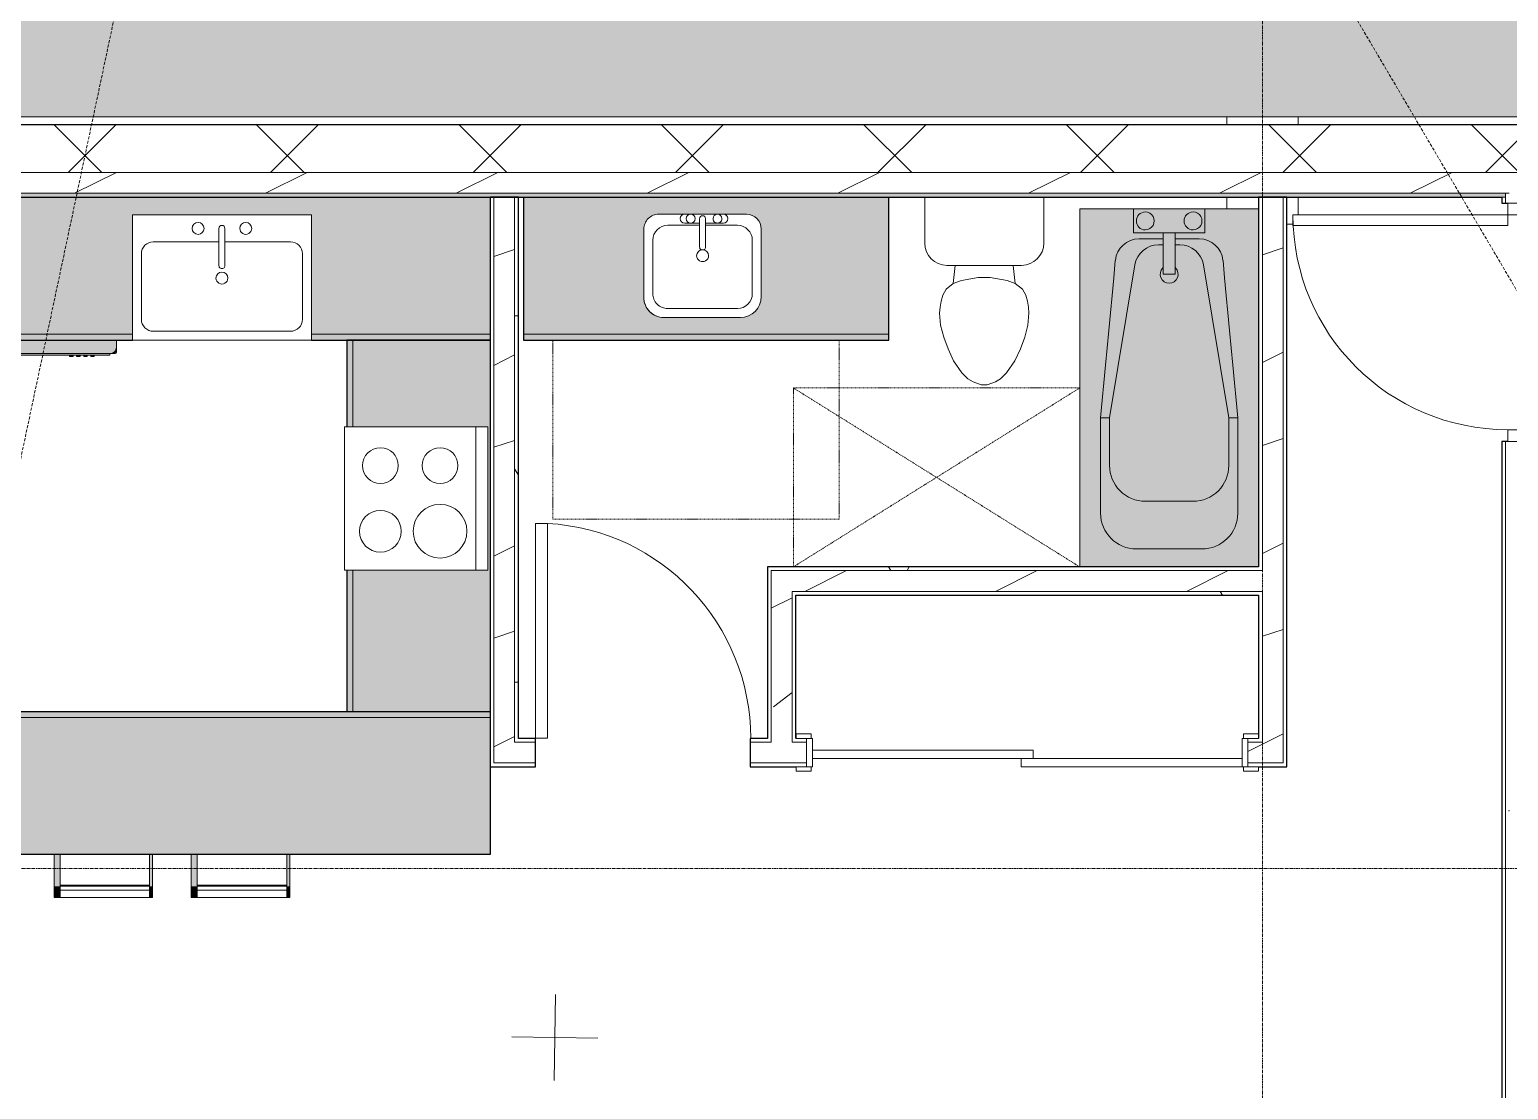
# Model space of a CAD drawing. Header units: inches. Extents: x -10205 to 13964, y -460 to 30702.
# Drawn here: x -3674.9 to -3427, y 10161.5 to 10339.2 of the extents above; entities that cross this region are included whole.
import ezdxf

# ---------------------------------------------------------------- set-up
doc = ezdxf.new("R2010")
doc.units = ezdxf.units.IN
doc.header["$MEASUREMENT"] = 0
for name, pattern in [('Grid Line 1_2_', [0.875, 0.5, -0.125, 0.125, -0.125]), ('Hidden 1_8_', [0.1875, 0.125, -0.0625]), ('IMPORT-DASHED _2_', [0.75, 0.5, -0.25])]:
    doc.linetypes.add(name, pattern=pattern)
for name, color, linetype, lineweight in [('0-1', 7, 'Continuous', 5), ('0-4', 7, 'Continuous', 9), ('00base_6150001_dwg', 147, 'Continuous', 13), ('4', 147, 'Continuous', 13), ('A-DETL-HDLN-1', 7, 'Hidden 1_8_', 9), ('A-DOOR', 31, 'Continuous', 9), ('A-DOOR-3', 7, 'Continuous', 9), ('A-DOOR-4', 250, 'Continuous', 13), ('A-DOOR-6', 31, 'Continuous', 13), ('A-DOOR-FRAM', 31, 'Continuous', 13), ('A-DOOR-FRAM-2', 250, 'Continuous', 13), ('A-FLOR', 192, 'Continuous', 9), ('A-FLOR-5', 192, 'Continuous', 5), ('A-WALL', 113, 'Continuous', 9), ('A-WALL-5', 130, 'Continuous', 25), ('A-WALL-6', 7, 'Continuous', 9), ('A-WALL-8', 113, 'Continuous', 25), ('A-WALL-PATT-3', 7, 'Continuous', 9), ('A-WALL-PATT-4', 8, 'Continuous', 9), ('A-WALL-PATT-5', 111, 'Continuous', 9), ('E_TOPO_DTM_Contours_Major', 147, 'IMPORT-DASHED _2_', 13), ('E_TOPO_DTM_Contours_Minor', 147, 'IMPORT-DASHED _2_', 13), ('I-FURN-1', 254, 'Continuous', 9), ('I-FURN-3', 7, 'Continuous', 9), ('I-WALL-2', 2, 'Continuous', 25), ('P-SANR-FIXT-5', 7, 'Continuous', 9), ('P-SANR-FIXT-6', 254, 'Continuous', 9), ('Q-CASE-2', 254, 'Continuous', 9), ('Q-CASE-5', 130, 'Continuous', 25), ('Q-CASE-6', 7, 'Continuous', 9), ('Q-SPCQ-2', 8, 'Continuous', 9), ('Q-SPCQ-3', 7, 'Continuous', 9), ('S-COLS', 52, 'Continuous', 9), ('S-GRID-1', 1, 'Grid Line 1_2_', 9)]:
    doc.layers.add(name, color=color, linetype=linetype, lineweight=lineweight)
pattern_1 = [(0, (0, 0), (61.44, 15.36), [2.534, -43.546, 2.534, -43.546, -245.76]), (0, (0, 0), (61.44, 15.36), [-92.16, 2.534, -89.626, 2.534, -43.546, -107.52]), (0, (0, 0), (61.44, 15.36), [-230.4, 2.534, -28.186, 2.534, -74.266]), (120, (23.04, 7.68), (-44.02215, 45.5286), [2.534, -43.546, 2.534, -43.546, -245.76]), (120, (23.04, 7.68), (-44.02215, 45.5286), [-92.16, 2.534, -89.626, 2.534, -43.546, -107.52]), (120, (23.04, 7.68), (-44.02215, 45.5286), [-230.4, 2.534, -28.186, 2.534, -74.266]), (240, (30.72, 38.4), (-17.41785, -60.8886), [2.534, -43.546, 2.534, -43.546, -245.76]), (240, (30.72, 38.4), (-17.41785, -60.8886), [-92.16, 2.534, -89.626, 2.534, -43.546, -107.52]), (240, (30.72, 38.4), (-17.41785, -60.8886), [-230.4, 2.534, -28.186, 2.534, -74.266])]
pattern_2 = [(216.87, (12.795, 31.987), (95.9612857, 63.9749714), [15.994, -143.942]), (206.565, (31.987, 22.391), (-31.986981, -31.986924), [35.763, -35.763]), (198.435, (31.987, 6.397), (-63.974746, -31.987128), [20.231, -80.922])]

# ---------------------------------------------------------------- blocks, each defined once
blk = doc.blocks.new('M_Sink Vanity-Square - 500 x 440mm-1372835-SITE PLAN - CAD FILE')
at = {"layer": 'P-SANR-FIXT-5'}
for p, q in [((-5.72, 10.23), (7.14, 10.23)), ((-5.72, 10.23), (7.14, 10.23)), ((-5.22, 8.73), (6.46, 8.73)), ((-9.22, -4.59), (-9.22, 6.73)), ((-9.22, -4.59), (-9.22, 6.73)), ((-7.72, -2.72), (-7.72, 6.23)), ((8.96, 6.23), (8.96, -2.72)), ((10.46, 6.91), (10.46, -4.59)), ((10.46, 6.91), (10.46, -4.59)), ((0.12, -6.33), (0.12, -1.59)), ((1.12, -6.33), (1.12, -1.59)), ((7.96, -7.09), (-6.72, -7.09)), ((7.96, -7.09), (-6.72, -7.09)), ((0.12, -5.22), (-5.22, -5.22)), ((-2.88, -5.59), (0.12, -5.59)), ((3.62, -7.09), (-2.88, -7.09)), ((6.46, -5.22), (1.12, -5.22)), ((1.12, -5.59), (3.62, -5.59))]:
    blk.add_line(p, q, dxfattribs=at)
for centre, radius, start, end in [((-5.72, 6.73), 3.5, 90, 180), ((-5.72, 6.73), 3.5, 90, 180), ((7.14, 6.91), 3.32, 0, 90), ((7.14, 6.91), 3.32, 360, 90), ((-5.22, 6.23), 2.5, 90, 180), ((6.46, 6.23), 2.5, 360, 90), ((0.62, -0.13), 1, 360, 180), ((0.62, -0.13), 1, 180, 0), ((0.62, -1.59), 0.5, 360, 180), ((-6.72, -4.59), 2.5, 180, 270), ((-6.72, -4.59), 2.5, 180, 270), ((-5.22, -2.72), 2.5, 180, 270), ((6.46, -2.72), 2.5, 270, 360), ((7.96, -4.59), 2.5, 270, 0), ((7.96, -4.59), 2.5, 270, 0), ((-2.88, -6.34), 0.75, 90, 270), ((-1.88, -6.34), 0.75, 360, 180), ((-1.88, -6.34), 0.75, 180, 0), ((0.62, -6.33), 0.5, 180, 0), ((2.62, -6.34), 0.75, 0, 180), ((2.62, -6.34), 0.75, 180, 0), ((3.62, -6.34), 0.75, 270, 90)]:
    blk.add_arc(centre, radius, start, end, dxfattribs=at)
blk = doc.blocks.new('Toilet-Domestic-3D - Toilet-Domestic-3D-1352612-SITE PLAN - CAD FILE')
at = {"layer": 'P-SANR-FIXT-5'}
for p, q in [((-9.98, 11.75), (-9.98, 19.48)), ((9.98, 19.48), (9.98, 11.75)), ((6.25, 8.02), (-6.25, 8.02)), ((-4.86, 8.02), (-5.21, 5)), ((4.86, 8.02), (5.21, 5)), ((-5.21, 5), (-6.4, 4)), ((-3.84, 5.5), (-5.21, 5)), ((-1, 6), (-3.84, 5.5)), ((1, 6), (-1, 6)), ((3.84, 5.5), (1, 6)), ((5.21, 5), (3.84, 5.5)), ((6.4, 4), (5.21, 5)), ((-6.97, 3), (-7.24, 2)), ((-6.4, 4), (-6.97, 3)), ((6.97, 3), (6.4, 4)), ((7.24, 2), (6.97, 3)), ((-7.41, 1), (-7.5, 0)), ((-7.24, 2), (-7.41, 1)), ((7.41, 1), (7.24, 2)), ((7.5, 0), (7.41, 1)), ((-7.5, 0), (-7.33, -1.99)), ((-7.33, -1.99), (-6.79, -4)), ((6.79, -4), (7.33, -1.99)), ((7.33, -1.99), (7.5, 0)), ((-6.79, -4), (-6.06, -6)), ((6.06, -6), (6.79, -4)), ((-6.06, -6), (-5.13, -8)), ((5.13, -8), (6.06, -6)), ((-5.13, -8), (-3.74, -10)), ((3.74, -10), (5.13, -8)), ((-3.74, -10), (-2.74, -11)), ((-2.74, -11), (-1.87, -11.5)), ((-1.87, -11.5), (-0.5, -12)), ((-0.5, -12), (0.5, -12)), ((0.5, -12), (1.87, -11.5)), ((1.87, -11.5), (2.74, -11)), ((2.74, -11), (3.74, -10))]:
    blk.add_line(p, q, dxfattribs=at)
for centre, start, end in [((-6.25, 11.75), 180, 270), ((6.25, 11.75), 270, 360)]:
    blk.add_arc(centre, 3.73, start, end, dxfattribs=at)
blk = doc.blocks.new('OD_CW_Base Cabinet - OD_CW_Base Cabinet-V89-SITE PLAN - CAD FILE')
at = {"layer": 'Q-CASE-2'}
h = blk.add_hatch(color=256, dxfattribs=at)
h.paths.add_polyline_path([(0.74, 1), (61.99, 1), (61.99, 24), (0.74, 24), (0.74, 3.8)], flags=0)
h.paths.add_polyline_path([(37.11, 3.8), (24.25, 3.8), (23.39, 3.92), (22.59, 4.25), (21.9, 4.77), (21.37, 5.46), (21.04, 6.26), (20.93, 7.12), (21.01, 19.27), (21.26, 19.88), (21.66, 20.39), (22.18, 20.79), (22.78, 21.04), (23.43, 21.13), (38.76, 21.04), (39.36, 20.79), (39.88, 20.39), (40.28, 19.88), (40.53, 19.27), (40.61, 18.63), (40.61, 7.3), (40.49, 6.4), (40.14, 5.55), (39.59, 4.83), (38.86, 4.27), (38.02, 3.92)], flags=0)
blk.add_hatch(color=256, dxfattribs=at).paths.add_polyline_path([(61.99, 0), (61.99, 1), (0.74, 1), (0.74, 0)], flags=0)
at = {"layer": 'Q-CASE-5'}
for p, q in [((0.74, 24), (0.74, 0)), ((61.99, 0), (61.99, 24)), ((0.74, 0), (61.99, 0))]:
    blk.add_line(p, q, dxfattribs=at)
at = {"layer": 'Q-CASE-6'}
for p, q in [((0.74, 1), (0.74, 24)), ((61.99, 24), (61.99, 1)), ((0.74, 0), (0.74, 1)), ((0.74, 1), (61.99, 1)), ((61.99, 1), (0.74, 1)), ((61.99, 0), (0.74, 0)), ((61.99, 1), (61.99, 0))]:
    blk.add_line(p, q, dxfattribs=at)
blk = doc.blocks.new('Bath Tub - Maestro - 60_x30_-V30-SITE PLAN - CAD FILE')
at = {"layer": 'P-SANR-FIXT-6'}
for points in [[(60, 0), (60, 30), (0, 30), (0, 21), (4, 21), (4, 16), (5, 16), (5.06, 20.74), (5.21, 21.33), (5.48, 21.94), (5.83, 22.49), (6.27, 22.97), (6.79, 23.38), (7.36, 23.69), (7.98, 23.91), (9.35, 24.09), (35, 26.5), (51, 26.5), (52.55, 26.3), (54, 25.7), (55.24, 24.74), (56.3, 23.25), (56.8, 22.05), (57, 20.5), (57, 9.5), (56.91, 8.46), (56.64, 7.45), (56.2, 6.5), (55.6, 5.64), (54.86, 4.9), (54, 4.3), (53.05, 3.86), (52.04, 3.59), (51, 3.5), (35, 3.5), (7.98, 6.09), (7.36, 6.31), (6.79, 6.62), (6.27, 7.03), (5.83, 7.51), (5.41, 8.22), (5.21, 8.67), (5.05, 9.3), (5, 9.96), (5, 14), (4, 13.96), (4, 9), (0, 9), (0, 0), (48.92, 0)], [(35, 5), (43, 5), (44.55, 5.2), (46.03, 5.83), (47.28, 6.81), (48.2, 8), (48.8, 9.45), (49, 11), (48.92, 19.6), (48.72, 20.74), (48.16, 22.05), (47.24, 23.24), (46, 24.2), (44.55, 24.8), (43, 25), (34.74, 24.96), (9.06, 20.64), (8.03, 20.28), (6.82, 19.17), (6.24, 18.17), (6, 16.59), (6, 16), (10.94, 16), (10.94, 14), (6, 14), (6, 13.2), (6.24, 11.83), (6.98, 10.59), (8.03, 9.72), (9.35, 9.26), (29.32, 5.94)], [(9.35, 20.74), (35, 25), (35, 26.5), (8.63, 24.03), (9.17, 21.56)], [(43, 25), (51, 26.5), (35, 26.5), (35, 25)], [(49, 19), (57, 20.5), (56.8, 22.05), (56.2, 23.5), (55.24, 24.74), (54, 25.7), (52.55, 26.3), (51, 26.5), (43, 25), (44.55, 24.8), (46, 24.2), (47.24, 23.24), (48.2, 22), (48.8, 20.55), (48.92, 19.6)], [(6, 16.8), (6.24, 18.17), (6.98, 19.41), (8.03, 20.28), (9.35, 20.74), (8.63, 24.03), (7.98, 23.91), (7.35, 23.69), (6.74, 23.34), (6.27, 22.97), (5.72, 22.32), (5.48, 21.94), (5.21, 21.33), (5.05, 20.7), (5.05, 19.87), (5.92, 17.06)], [(57, 9.5), (57, 20.5), (49, 19), (49, 11), (56.91, 9.52)], [(4, 14), (10.94, 14), (10.94, 16), (4, 16)], [(8.63, 5.97), (9.35, 9.26), (8.03, 9.72), (6.95, 10.62), (6.24, 11.83), (6, 13.2), (5, 9.96), (5.05, 9.3), (5.41, 8.22), (5.72, 7.68), (5.87, 7.47), (6.33, 6.98), (6.79, 6.62), (7.36, 6.31), (8, 6.08)], [(51, 3.5), (52.04, 3.59), (53.05, 3.86), (54, 4.3), (54.95, 5), (55.72, 5.83), (56.34, 6.81), (56.76, 7.9), (56.93, 8.66), (57, 9.5), (49, 11), (48.8, 9.45), (48.12, 7.9), (47.24, 6.76), (46, 5.8), (44.55, 5.2), (43.07, 4.99), (50.51, 3.59)], [(35, 3.5), (35, 5), (9.35, 9.26), (8.63, 5.97), (32.07, 3.77)], [(47, 3.5), (51, 3.5), (43, 5), (35, 5), (35, 3.5), (43, 3.5)]]:
    blk.add_hatch(color=256, dxfattribs=at).paths.add_polyline_path(points, flags=0)
h = blk.add_hatch(color=256, dxfattribs=at)
h.paths.add_polyline_path([(0, 9), (4, 9), (4, 21), (0, 21), (0, 11)], flags=0)
h.paths.add_polyline_path([(2, 9.5), (1.61, 9.55), (1.25, 9.7), (0.94, 9.94), (0.7, 10.25), (0.55, 10.61), (0.5, 11), (0.55, 11.39), (0.7, 11.75), (0.94, 12.06), (1.25, 12.3), (1.61, 12.45), (2, 12.5), (2.39, 12.45), (2.75, 12.3), (3.06, 12.06), (3.33, 11.67), (3.45, 11.39), (3.5, 11), (3.45, 10.61), (3.3, 10.25), (3.06, 9.94), (2.75, 9.7), (2.39, 9.55)], flags=0)
h.paths.add_polyline_path([(2, 17.5), (1.61, 17.55), (1.25, 17.7), (0.94, 17.94), (0.7, 18.25), (0.55, 18.61), (0.5, 19), (0.55, 19.39), (0.7, 19.75), (0.94, 20.06), (1.25, 20.3), (1.61, 20.45), (2, 20.5), (2.39, 20.45), (2.75, 20.3), (3.06, 20.06), (3.3, 19.75), (3.45, 19.39), (3.5, 19), (3.33, 18.33), (3.3, 18.25), (3.02, 17.91), (2.75, 17.7), (2.39, 17.55)], flags=0)
h = blk.add_hatch(color=256, dxfattribs=at)
h.paths.add_polyline_path([(2, 9.5), (2.39, 9.55), (2.75, 9.7), (3.06, 9.94), (3.3, 10.25), (3.45, 10.61), (3.5, 11), (3.33, 11.67), (3.3, 11.75), (3.06, 12.06), (2.75, 12.3), (2.39, 12.45), (2, 12.5), (1.61, 12.45), (1.25, 12.3), (0.94, 12.06), (0.7, 11.75), (0.55, 11.39), (0.5, 11), (0.55, 10.61), (0.7, 10.25), (0.94, 9.94), (1.25, 9.7), (1.61, 9.55)], flags=0)
h.paths.add_polyline_path([(2, 17.5), (2.39, 17.55), (3.02, 17.91), (3.06, 17.94), (3.33, 18.33), (3.45, 18.61), (3.5, 19), (3.45, 19.39), (3.3, 19.75), (3.06, 20.06), (2.75, 20.3), (2.38, 20.45), (2, 20.5), (1.61, 20.45), (1.25, 20.3), (0.94, 20.06), (0.7, 19.75), (0.55, 19.39), (0.5, 19), (0.55, 18.61), (0.7, 18.25), (0.94, 17.94), (1.25, 17.7), (1.61, 17.55)], flags=0)
h = blk.add_hatch(color=256, dxfattribs=at)
h.paths.add_polyline_path([(5, 9.96), (6, 13.2), (6, 14), (5, 14), (5, 10.39)], flags=0)
h.paths.add_polyline_path([(6, 16), (6, 16.8), (5, 20.04), (5.05, 16)], flags=0)
at = {"layer": 'P-SANR-FIXT-5'}
for p, q in [((0, 30), (0, 21)), ((35, 25), (9.35, 20.74)), ((35, 26.5), (51, 26.5)), ((35, 26.5), (35, 25)), ((43, 25), (35, 25)), ((4, 21), (0, 21)), ((0, 21), (0, 9)), ((4, 16), (4, 21)), ((5, 16), (5, 20.04)), ((57, 20.5), (57, 9.5)), ((49, 11), (49, 19)), ((4, 14), (4, 16)), ((4, 16), (10.94, 16)), ((6, 16.8), (6, 16)), ((10.94, 14), (10.94, 16)), ((4, 9), (4, 14)), ((10.94, 14), (4, 14)), ((5, 9.96), (5, 14)), ((6, 14), (6, 13.2)), ((0, 9), (0, 0)), ((0, 9), (4, 9)), ((9.35, 9.26), (35, 5)), ((35, 3.5), (35, 5)), ((35, 5), (43, 5)), ((51, 3.5), (35, 3.5)), ((0, 0), (60, 0))]:
    blk.add_line(p, q, dxfattribs=at)
at = {"layer": 'P-SANR-FIXT-5', "flags": 128}
for points in [[(8.63, 24.03), (11.56, 24.3), (14.49, 24.58), (17.42, 24.85), (20.35, 25.13), (23.28, 25.4), (26.21, 25.68), (29.14, 25.95), (32.07, 26.23), (35, 26.5)], [(35, 3.5), (32.07, 3.77), (29.14, 4.05), (26.21, 4.32), (23.28, 4.6), (20.35, 4.87), (17.42, 5.15), (14.49, 5.42), (11.56, 5.7), (8.63, 5.97)]]:
    blk.add_lwpolyline(points, dxfattribs=at)
at = {"layer": 'P-SANR-FIXT-5'}
for centre, radius, start, end in [((43, 19), 6, 360, 90), ((51, 20.5), 6, 360, 90), ((9, 20.04), 4, 95.3558, 180), ((2, 19), 1.5, 360, 180), ((10, 16.8), 4, 99.4223, 180), ((2, 19), 1.5, 180, 360), ((10.94, 15), 1.5, 360, 135), ((10.94, 15), 1.5, 225, 360), ((2, 11), 1.5, 360, 180), ((10, 13.2), 4, 180, 260.5777), ((2, 11), 1.5, 180, 360), ((9, 9.96), 4, 180, 264.6442), ((43, 11), 6, 270, 0), ((51, 9.5), 6, 270, 360)]:
    blk.add_arc(centre, radius, start, end, dxfattribs=at)
blk = doc.blocks.new('Single-Flush - 36_ x 84_-1372824-SITE PLAN - CAD FILE')
at = {"layer": 'A-DOOR-3'}
blk.add_arc((18, -2.38), 36.07, 180, 266.8211, dxfattribs=at)
at = {"layer": 'A-DOOR-4'}
for p, q in [((16, -2.38), (16, -38.39)), ((18, -2.38), (16, -2.38)), ((18, -2.38), (18, -38.39)), ((18, -38.39), (16, -38.39))]:
    blk.add_line(p, q, dxfattribs=at)
blk = doc.blocks.new('FOLDING_SLIDING CLOSET - 72_ x 80_-1372823-SITE PLAN - CAD FILE')
at = {"layer": 'A-DOOR-3'}
for p, q in [((-36.25, 3), (-38.75, 3)), ((-38.75, 3), (-38.75, 2.25)), ((-36.25, 2.25), (-36.25, 3)), ((38.75, 3), (36.25, 3)), ((36.25, 3), (36.25, 2.25)), ((38.75, 2.25), (38.75, 3)), ((-38.75, 2.25), (-36.25, 2.25)), ((36.25, 2.25), (38.75, 2.25)), ((-36.25, -2.5), (-38.75, -2.5)), ((-38.75, -2.5), (-38.75, -3.25)), ((-38.75, -3.25), (-36.25, -3.25)), ((-36.25, -3.25), (-36.25, -2.5)), ((38.75, -2.5), (36.25, -2.5)), ((36.25, -2.5), (36.25, -3.25)), ((36.25, -3.25), (38.75, -3.25)), ((38.75, -3.25), (38.75, -2.5))]:
    blk.add_line(p, q, dxfattribs=at)
at = {"layer": 'A-DOOR-4'}
for p, q in [((1, 2.25), (-36, 2.25)), ((-36, 2.25), (-36, 0.87)), ((-36, 0.87), (1, 0.87)), ((36, 0.87), (-1, 0.87)), ((-1, 0.87), (-1, -0.5)), ((1, 0.87), (1, 2.25)), ((36, -0.5), (36, 0.87)), ((-1, -0.5), (36, -0.5))]:
    blk.add_line(p, q, dxfattribs=at)
at = {"layer": 'A-DOOR-FRAM-2'}
for p, q in [((-36, 2.25), (-37, 2.25)), ((-37, 2.25), (-37, -2.5)), ((-36, -2.5), (-36, 2.25)), ((36, 2.25), (36, -2.5)), ((37, 2.25), (36, 2.25)), ((37, -2.5), (37, 2.25)), ((-37, -2.5), (-36, -2.5)), ((36, -2.5), (37, -2.5))]:
    blk.add_line(p, q, dxfattribs=at)
blk = doc.blocks.new('Range - 24_ x 24_-1372826-SITE PLAN - CAD FILE')
at = {"layer": 'Q-SPCQ-3'}
for p, q in [((0, 0), (24, 0)), ((0, -24), (0, 0)), ((24, 0), (24, -24)), ((0, -22), (24, -22)), ((24, -24), (0, -24))]:
    blk.add_line(p, q, dxfattribs=at)
for centre, radius, start, end in [((6.5, -6), 3.5, 360, 180), ((17.5, -6), 3, 360, 180), ((6.5, -6), 3.5, 180, 0), ((17.5, -6), 3, 180, 0), ((6.5, -16), 4.5, 360, 180), ((17.5, -16), 3, 360, 180), ((6.5, -16), 4.5, 180, 0), ((17.5, -16), 3, 180, 0)]:
    blk.add_arc(centre, radius, start, end, dxfattribs=at)
blk = doc.blocks.new('OD_CW_Base Cabinet - OD_CW_Base Cabinet-1506687-SITE PLAN - CAD FILE')
at = {"layer": 'Q-CASE-2'}
blk.add_hatch(color=256, dxfattribs=at).paths.add_polyline_path([(62.99, 1), (62.99, 24), (0.74, 24), (0.74, 1), (15.27, 1), (15.27, 23.62), (39.27, 23.62), (39.27, 1), (39.38, 1)], flags=0)
h = blk.add_hatch(color=256, dxfattribs=at)
h.paths.add_polyline_path([(62.99, 0), (62.99, 1), (39.27, 1), (39.27, 0), (39.59, 0)], flags=0)
h.paths.add_polyline_path([(15.27, 0), (15.27, 1), (0.74, 1), (0.74, 0)], flags=0)
at = {"layer": 'Q-CASE-5'}
for p, q in [((0.74, 24), (0.74, 0)), ((62.99, 0), (62.99, 24)), ((0.74, 0), (15.27, 0)), ((39.27, 0), (62.99, 0))]:
    blk.add_line(p, q, dxfattribs=at)
at = {"layer": 'Q-CASE-6'}
for p, q in [((0.74, 1), (0.74, 24)), ((62.99, 24), (62.99, 1)), ((0.74, 0), (0.74, 1)), ((0.74, 1), (15.27, 1)), ((15.27, 1), (0.74, 1)), ((15.27, 0), (0.74, 0)), ((39.27, 1), (62.99, 1)), ((62.99, 1), (39.27, 1)), ((62.99, 0), (39.27, 0)), ((62.99, 1), (62.99, 0))]:
    blk.add_line(p, q, dxfattribs=at)
blk = doc.blocks.new('OD_CW_Base Cabinet - OD_CW_Base Cabinet-1464077-SITE PLAN - CAD FILE')
at = {"layer": 'Q-CASE-2'}
blk.add_hatch(color=256, dxfattribs=at).paths.add_polyline_path([(0.74, 1), (30.69, 1), (30.69, 21), (60.69, 21), (60.69, 1), (90.63, 1), (90.63, 24), (0.74, 24), (0.74, 13.56)], flags=0)
h = blk.add_hatch(color=256, dxfattribs=at)
h.paths.add_polyline_path([(0.74, 0), (30.69, 0), (30.69, 1), (0.74, 0.95)], flags=0)
h.paths.add_polyline_path([(66.26, 0), (90.63, 0), (90.63, 1), (60.69, 1), (60.69, 0), (63.34, 0)], flags=0)
at = {"layer": 'Q-CASE-5'}
for p, q in [((0.74, 24), (0.74, 22)), ((0.74, 0), (30.69, 0)), ((60.69, 0), (90.63, 0))]:
    blk.add_line(p, q, dxfattribs=at)
at = {"layer": 'Q-CASE-6'}
for p, q in [((0.74, 22), (0.74, 24)), ((0.74, 1), (30.69, 1)), ((30.69, 1), (0.74, 1)), ((30.69, 0), (0.74, 0)), ((60.69, 1), (90.63, 1)), ((90.63, 1), (60.69, 1)), ((90.63, 0), (60.69, 0))]:
    blk.add_line(p, q, dxfattribs=at)
blk = doc.blocks.new('Sink Kitchen-Single - 30_ x 21_-V28-SITE PLAN - CAD FILE')
at = {"layer": 'P-SANR-FIXT-5'}
for p, q in [((-14.38, 10.41), (15.62, 10.41)), ((-14.38, -10.59), (-14.38, 10.41)), ((15.62, 10.41), (15.62, -10.59)), ((-10.88, 8.91), (12.12, 8.91)), ((-12.88, -4.09), (-12.88, 6.91)), ((14.12, 6.91), (14.12, -4.09)), ((0.12, -8.34), (0.12, -2.09)), ((1.12, -8.34), (1.12, -2.09)), ((0.12, -6.09), (-10.88, -6.09)), ((12.12, -6.09), (1.12, -6.09)), ((15.62, -10.59), (-14.38, -10.59))]:
    blk.add_line(p, q, dxfattribs=at)
for centre, radius, start, end in [((-10.88, 6.91), 2, 90, 180), ((12.12, 6.91), 2, 360, 90), ((0.62, 0), 1, 360, 180), ((0.62, 0), 1, 180, 0), ((0.62, -2.09), 0.5, 360, 180), ((-10.88, -4.09), 2, 180, 270), ((12.12, -4.09), 2, 270, 0), ((-3.38, -8.34), 1, 360, 180), ((4.62, -8.34), 1, 0, 180), ((-3.38, -8.34), 1, 180, 0), ((0.62, -8.34), 0.5, 180, 0), ((4.62, -8.34), 1, 180, 0)]:
    blk.add_arc(centre, radius, start, end, dxfattribs=at)
blk = doc.blocks.new('OD_CW_Base Cabinet - OD_CW_Base Cabinet-1506298-SITE PLAN - CAD FILE')
at = {"layer": 'Q-CASE-2'}
for points in [[(55.17, -1), (82.46, -1), (82.46, 0), (0.74, 0), (0.74, -1), (3.24, -1)], [(67.71, -24), (82.46, -24), (82.46, -1), (0.74, -1), (0.74, -24), (55.17, -24)]]:
    blk.add_hatch(color=256, dxfattribs=at).paths.add_polyline_path(points, flags=0)
at = {"layer": 'Q-CASE-5'}
for p, q in [((0.74, -24), (0.74, 0)), ((0.74, 0), (82.46, 0)), ((82.46, -9.25), (82.46, -24)), ((82.46, -24), (0.74, -24))]:
    blk.add_line(p, q, dxfattribs=at)
at = {"layer": 'Q-CASE-6'}
for p, q in [((0.74, -1), (0.74, 0)), ((0.74, 0), (82.46, 0)), ((82.46, -1), (0.74, -1)), ((0.74, -24), (0.74, -1)), ((0.74, -1), (82.46, -1)), ((82.46, -9.25), (82.46, -24)), ((82.46, -24), (0.74, -24))]:
    blk.add_line(p, q, dxfattribs=at)
blk = doc.blocks.new('Dishwasher_15404 - 34_ counter-V90-SITE PLAN - CAD FILE')
at = {"layer": 'Q-SPCQ-2'}
for points in [[(26.87, 0.2), (26.87, 22.93), (26.68, 23.53), (26.34, 23.86), (25.8, 24), (24.63, 24), (24.63, 0), (26.68, 0)], [(26.87, 23.8), (26.56, 24), (25.8, 24), (26.34, 23.86), (26.73, 23.46), (26.87, 22.93), (26.87, 23.46)], [(27.12, 22.91), (26.87, 22.91), (26.87, 1.09), (27.12, 1.09)], [(27.37, 19.69), (27.37, 20.28), (27.12, 20.28), (27.12, 19.69)], [(27.37, 18.51), (27.37, 19.1), (27.12, 19.1), (27.12, 18.51)], [(27.37, 17.33), (27.37, 17.92), (27.12, 17.92), (27.12, 17.33)], [(27.37, 16.74), (27.12, 16.74), (27.12, 16.15), (27.37, 16.15)], [(27.37, 6.3), (27.37, 6.66), (27.12, 6.66), (27.12, 5.81), (27.37, 5.81), (27.37, 6.06)], [(27.37, 5.32), (27.37, 5.81), (27.12, 5.81), (27.12, 4.96), (27.37, 4.96), (27.37, 5.11)]]:
    blk.add_hatch(color=256, dxfattribs=at).paths.add_polyline_path(points, flags=0)
at = {"layer": 'Q-SPCQ-3'}
for p, q in [((25.8, 24), (24.63, 24)), ((26.68, 24), (25.8, 24)), ((26.87, 22.93), (26.87, 23.8)), ((26.87, 0.2), (26.87, 22.93)), ((26.87, 22.91), (27.12, 22.91)), ((27.12, 22.91), (27.12, 1.09)), ((27.37, 20.28), (27.12, 20.28)), ((27.37, 20.28), (27.37, 19.69)), ((27.12, 19.69), (27.37, 19.69)), ((27.37, 19.1), (27.12, 19.1)), ((27.12, 18.51), (27.37, 18.51)), ((27.37, 17.92), (27.12, 17.92)), ((27.37, 19.1), (27.37, 18.51)), ((27.37, 17.92), (27.37, 17.33)), ((27.12, 17.33), (27.37, 17.33)), ((27.37, 16.74), (27.12, 16.74)), ((27.12, 16.15), (27.37, 16.15)), ((27.37, 16.74), (27.37, 16.15)), ((27.37, 6.79), (27.12, 6.79)), ((27.37, 6.66), (27.37, 5.81)), ((27.37, 5.81), (27.37, 4.96)), ((27.12, 4.82), (27.37, 4.82)), ((26.87, 1.09), (27.12, 1.09)), ((24.63, 0), (26.68, 0))]:
    blk.add_line(p, q, dxfattribs=at)
for centre, radius, start, end in [((25.8, 22.93), 1.07, 360, 90), ((26.68, 23.8), 0.197, 0, 90), ((26.68, 0.2), 0.197, 270, 360), ((26.68, 0.2), 0.197, 285, 345)]:
    blk.add_arc(centre, radius, start, end, dxfattribs=at)
blk = doc.blocks.new('Bar_Stool_6722_1_ - Bar_Stool_6722_1_-V91-SITE PLAN - CAD FILE')
at = {"layer": 'I-FURN-1'}
for points in [[(1, 1.78), (1, 7.18), (0, 7.18), (0, 1.78)], [(16, 1.78), (16.5, 1.78), (16.5, 7.18), (16, 7.18), (16, 1.91)], [(0, 0.98), (1, 0.98), (1, 1.78), (0, 1.78), (0, 1.24)], [(0, 0), (1, 0), (1, 0.98), (0, 0.92), (0, 0.28)], [(16, 0.98), (16.5, 0.98), (16.5, 1.78), (16, 1.73), (16, 1.24)], [(16.5, 0), (16.5, 0.98), (16, 0.94), (16, 0)]]:
    blk.add_hatch(color=256, dxfattribs=at).paths.add_polyline_path(points, flags=0)
at = {"layer": 'I-FURN-3'}
for p, q in [((0, 1.78), (0, 7.18)), ((1, 2.03), (1, 7.18)), ((16, 7.18), (16, 2.03)), ((16.5, 7.18), (16.5, 1.78)), ((1, 1.78), (0, 1.78)), ((0, 1.78), (0, 0.98)), ((1, 0.98), (0, 0.98)), ((0, 0.98), (0, 0)), ((1, 1.91), (1, 2.03)), ((16, 2.03), (1, 2.03)), ((1, 1.24), (1, 1.91)), ((16, 1.91), (1, 1.91)), ((1, 0), (1, 1.24)), ((1, 1.24), (16, 1.24)), ((16, 2.03), (16, 1.91)), ((16, 1.91), (16, 1.24)), ((16.5, 1.78), (16, 1.78)), ((16, 1.24), (16, 0)), ((16.5, 0.98), (16, 0.98)), ((16.5, 0.98), (16.5, 1.78)), ((16.5, 0), (16.5, 0.98)), ((0, 0), (1, 0)), ((1, 0), (16, 0)), ((16, 0), (16.5, 0))]:
    blk.add_line(p, q, dxfattribs=at)
blk = doc.blocks.new('1750 Ox - Unit Layouts_rvt-1-SITE PLAN - CAD FILE')
at = {"layer": 'A-WALL-PATT-3'}
h = blk.add_hatch(dxfattribs=at)
h.set_pattern_fill('FP_2', color=256, style=0, pattern_type=2)
h.set_pattern_definition(pattern_1)
h.paths.add_polyline_path([(-3593.6, 10219.79), (-3592.97, 10219.79), (-3592.97, 10311.16), (-3593.6, 10311.16), (-3593.6, 10220.41)], flags=0)
h = blk.add_hatch(dxfattribs=at)
h.set_pattern_fill('FP_2', color=256, style=0, pattern_type=2)
h.set_pattern_definition(pattern_1)
h.paths.add_polyline_path([(-3468.25, 10219.79), (-3468.25, 10245.04), (-3468.87, 10245.04), (-3468.87, 10219.79)], flags=0)
h.paths.add_polyline_path([(-3468.67, 10248.54), (-3468.25, 10248.54), (-3468.28, 10311.16), (-3468.87, 10311.16), (-3468.87, 10248.54)], flags=0)
h = blk.add_hatch(dxfattribs=at)
h.set_pattern_fill('FP_2', color=256, style=0, pattern_type=2)
h.set_pattern_definition(pattern_1)
h.paths.add_polyline_path([(-3489.37, 10248.54), (-3468.87, 10248.54), (-3468.87, 10249.16), (-3551.2, 10249.16), (-3551.18, 10248.54), (-3493.87, 10248.54)], flags=0)
h = blk.add_hatch(dxfattribs=at)
h.set_pattern_fill('FP_2', color=256, style=0, pattern_type=2)
h.set_pattern_definition(pattern_1)
h.paths.add_polyline_path([(-3546.45, 10244.41), (-3468.87, 10244.41), (-3468.87, 10245.04), (-3547.07, 10245.04), (-3547.07, 10244.41)], flags=0)
at = {"layer": 'A-WALL-PATT-4'}
h = blk.add_hatch(dxfattribs=at)
h.set_pattern_fill('FP_4', color=256, style=0, pattern_type=2)
h.set_pattern_definition(pattern_2)
h.paths.add_polyline_path([(-3593.6, 10216.29), (-3593.6, 10311.16), (-3597.1, 10311.16), (-3597.1, 10216.29)], flags=0)
h = blk.add_hatch(dxfattribs=at)
h.set_pattern_fill('FP_4', color=256, style=0, pattern_type=2)
h.set_pattern_definition(pattern_2)
h.paths.add_polyline_path([(-3468.16, 10216.29), (-3464.75, 10216.29), (-3464.75, 10311.16), (-3468.25, 10311.16), (-3468.25, 10216.29)], flags=0)
h = blk.add_hatch(dxfattribs=at)
h.set_pattern_fill('FP_4', color=256, style=0, pattern_type=2)
h.set_pattern_definition(pattern_2)
h.paths.add_polyline_path([(-3468.44, 10245.04), (-3468.25, 10245.04), (-3468.25, 10248.54), (-3550.57, 10248.54), (-3550.57, 10245.04), (-3468.87, 10245.04)], flags=0)
h = blk.add_hatch(dxfattribs=at)
h.set_pattern_fill('FP_4', color=256, style=0, pattern_type=2)
h.set_pattern_definition(pattern_2)
h.paths.add_polyline_path([(-3550.57, 10219.79), (-3547.07, 10219.79), (-3547.07, 10245.04), (-3550.57, 10245.04), (-3550.57, 10220.41)], flags=0)
h = blk.add_hatch(dxfattribs=at)
h.set_pattern_fill('FP_4', color=256, style=0, pattern_type=2)
h.set_pattern_definition(pattern_2)
h.paths.add_polyline_path([(-3468.87, 10216.29), (-3468.25, 10216.29), (-3468.25, 10219.79), (-3470.66, 10219.79), (-3470.66, 10216.29)], flags=0)
h.paths.add_polyline_path([(-3554.09, 10216.29), (-3544.66, 10216.29), (-3544.66, 10219.79), (-3554.09, 10219.79)], flags=0)
h.paths.add_polyline_path([(-3590.09, 10216.29), (-3590.09, 10219.79), (-3593.6, 10219.79), (-3593.6, 10216.29), (-3592.97, 10216.29)], flags=0)
at = {"layer": 'A-DETL-HDLN-1'}
for p, q in [((-3587.22, 10257.16), (-3587.22, 10287.16)), ((-3539.22, 10287.16), (-3539.22, 10257.16)), ((-3546.87, 10279.16), (-3498.87, 10279.16)), ((-3546.87, 10249.16), (-3546.87, 10279.16)), ((-3546.87, 10279.16), (-3498.87, 10249.16)), ((-3498.87, 10279.16), (-3546.87, 10249.16)), ((-3539.22, 10257.16), (-3587.22, 10257.16))]:
    blk.add_line(p, q, dxfattribs=at)
at = {"layer": 'A-WALL-5'}
for p, q in [((-3592.97, 10311.16), (-3597.72, 10311.16)), ((-3597.72, 10311.16), (-3597.72, 10215.66)), ((-3592.97, 10220.41), (-3592.97, 10311.16)), ((-3468.87, 10311.16), (-3468.87, 10249.16)), ((-3464.12, 10311.16), (-3468.87, 10311.16)), ((-3464.12, 10215.66), (-3464.12, 10311.16)), ((-3468.87, 10249.16), (-3551.2, 10249.16)), ((-3551.2, 10249.16), (-3551.2, 10248.54)), ((-3551.2, 10248.54), (-3551.2, 10244.41)), ((-3551.2, 10244.41), (-3551.2, 10220.41)), ((-3546.45, 10244.41), (-3468.87, 10244.41)), ((-3546.45, 10220.41), (-3546.45, 10244.41)), ((-3468.87, 10244.41), (-3468.87, 10220.41)), ((-3590.09, 10220.41), (-3592.97, 10220.41)), ((-3590.09, 10215.66), (-3590.09, 10220.41)), ((-3551.2, 10220.41), (-3554.09, 10220.41)), ((-3554.09, 10220.41), (-3554.09, 10215.66)), ((-3597.72, 10215.66), (-3597.1, 10215.66)), ((-3597.1, 10215.66), (-3592.97, 10215.66)), ((-3592.97, 10215.66), (-3590.09, 10215.66)), ((-3554.09, 10215.66), (-3546.41, 10215.66)), ((-3468.87, 10215.66), (-3464.75, 10215.66)), ((-3464.75, 10215.66), (-3464.12, 10215.66))]:
    blk.add_line(p, q, dxfattribs=at)
at = {"layer": 'A-WALL-6'}
for p, q in [((-3597.1, 10311.16), (-3597.1, 10216.29)), ((-3593.6, 10311.16), (-3593.6, 10219.79)), ((-3468.25, 10248.54), (-3468.25, 10311.16)), ((-3464.75, 10216.29), (-3464.75, 10311.16)), ((-3550.57, 10248.54), (-3468.87, 10248.54)), ((-3550.57, 10245.04), (-3550.57, 10248.54)), ((-3468.25, 10248.54), (-3468.87, 10248.54)), ((-3550.57, 10244.41), (-3550.57, 10245.04)), ((-3550.57, 10244.41), (-3550.57, 10220.41)), ((-3547.07, 10245.04), (-3468.87, 10245.04)), ((-3547.07, 10244.41), (-3547.07, 10245.04)), ((-3547.07, 10244.41), (-3547.07, 10220.41)), ((-3468.25, 10245.04), (-3468.87, 10245.04)), ((-3468.25, 10219.79), (-3468.25, 10245.04)), ((-3592.97, 10219.79), (-3593.6, 10219.79)), ((-3590.09, 10219.79), (-3592.97, 10219.79)), ((-3550.57, 10219.79), (-3554.09, 10219.79)), ((-3550.57, 10220.41), (-3550.57, 10219.79)), ((-3547.07, 10220.41), (-3547.07, 10219.79)), ((-3544.66, 10219.79), (-3547.07, 10219.79)), ((-3468.87, 10219.79), (-3470.66, 10219.79)), ((-3468.25, 10219.79), (-3468.87, 10219.79)), ((-3593.6, 10216.29), (-3597.1, 10216.29)), ((-3592.97, 10216.29), (-3593.6, 10216.29)), ((-3590.09, 10216.29), (-3592.97, 10216.29)), ((-3544.66, 10216.29), (-3554.09, 10216.29)), ((-3468.87, 10216.29), (-3470.66, 10216.29)), ((-3468.25, 10216.29), (-3468.87, 10216.29)), ((-3464.75, 10216.29), (-3468.25, 10216.29))]:
    blk.add_line(p, q, dxfattribs=at)
at = {"layer": '0-4'}
for name, p in [('OD_CW_Base Cabinet - OD_CW_Base Cabinet-1464077-SITE PLAN - CAD FILE', (-3688.36, 10287.16)), ('OD_CW_Base Cabinet - OD_CW_Base Cabinet-V89-SITE PLAN - CAD FILE', (-3592.86, 10287.16)), ('Toilet-Domestic-3D - Toilet-Domestic-3D-1352612-SITE PLAN - CAD FILE', (-3514.87, 10291.69)), ('OD_CW_Base Cabinet - OD_CW_Base Cabinet-1506298-SITE PLAN - CAD FILE', (-3680.18, 10224.91)), ('Bar_Stool_6722_1_ - Bar_Stool_6722_1_-V91-SITE PLAN - CAD FILE', (-3670.8, 10193.74)), ('Bar_Stool_6722_1_ - Bar_Stool_6722_1_-V91-SITE PLAN - CAD FILE', (-3647.8, 10193.74))]:
    blk.add_blockref(name, p, dxfattribs=at)
for name, p, rotation in [('M_Sink Vanity-Square - 500 x 440mm-1372835-SITE PLAN - CAD FILE', (-3561.47, 10301.2), 180), ('Bath Tub - Maestro - 60_x30_-V30-SITE PLAN - CAD FILE', (-3498.87, 10309.16), 270.0000000000077), ('Sink Kitchen-Single - 30_ x 21_-V28-SITE PLAN - CAD FILE', (-3642.05, 10297.57), 180), ('Dishwasher_15404 - 34_ counter-V90-SITE PLAN - CAD FILE', (-3684.35, 10311.79), 269.9999999999993), ('OD_CW_Base Cabinet - OD_CW_Base Cabinet-1506687-SITE PLAN - CAD FILE', (-3621.72, 10287.9), 270.0000000000002), ('Range - 24_ x 24_-1372826-SITE PLAN - CAD FILE', (-3622.1, 10248.63), 89.99999999999065), ('Single-Flush - 36_ x 84_-1372824-SITE PLAN - CAD FILE', (-3572.09, 10218.04), 180), ('FOLDING_SLIDING CLOSET - 72_ x 80_-1372823-SITE PLAN - CAD FILE', (-3507.66, 10217.91), 180)]:
    blk.add_blockref(name, p, dxfattribs=dict(at, rotation=rotation))
blk = doc.blocks.new('Concrete-Rectangular-Column - ONE-V8-SITE PLAN - CAD FILE')
at = {"layer": 'S-COLS'}
h = blk.add_hatch(dxfattribs=at)
h.set_pattern_fill('FP_1', color=256, style=0, pattern_type=2)
h.set_pattern_definition([(0, (3468.224, -10315.589), (61.44, 15.36), [2.534, -43.546, 2.534, -43.546, -245.76]), (0, (3468.224, -10315.589), (61.44, 15.36), [-92.16, 2.534, -89.626, 2.534, -43.546, -107.52]), (0, (3468.224, -10315.589), (61.44, 15.36), [-230.4, 2.534, -28.186, 2.534, -74.266]), (120, (3491.264, -10307.909), (-44.02215, 45.5286), [2.534, -43.546, 2.534, -43.546, -245.76]), (120, (3491.264, -10307.909), (-44.02215, 45.5286), [-92.16, 2.534, -89.626, 2.534, -43.546, -107.52]), (120, (3491.264, -10307.909), (-44.02215, 45.5286), [-230.4, 2.534, -28.186, 2.534, -74.266]), (240, (3498.944, -10277.189), (-17.41785, -60.8886), [2.534, -43.546, 2.534, -43.546, -245.76]), (240, (3498.944, -10277.189), (-17.41785, -60.8886), [-92.16, 2.534, -89.626, 2.534, -43.546, -107.52]), (240, (3498.944, -10277.189), (-17.41785, -60.8886), [-230.4, 2.534, -28.186, 2.534, -74.266])])
h.paths.add_polyline_path([(6, 7.7), (6, 9), (-6, 9), (-6, 7.7), (-1.01, 7.7)], flags=0)
for p, q in [((-6, 9), (6, 9)), ((-6, 7.7), (-6, 9)), ((6, 9), (6, 7.7)), ((-6, -6.43), (-6, -4.43)), ((6, -4.43), (6, -7.43)), ((5.1, -9), (4.1, -9))]:
    blk.add_line(p, q, dxfattribs=at)
blk = doc.blocks.new('HOLLOW METAL - UNIT DOOR-1759144-SITE PLAN - CAD FILE')
at = {"layer": 'A-DOOR'}
blk.add_arc((18, 2.25), 36, 90, 180, dxfattribs=at)
at = {"layer": 'A-DOOR-6'}
for p, q in [((18, 38.25), (16.25, 38.25)), ((16.25, 38.25), (16.25, 2.25)), ((18, 2.25), (18, 38.25)), ((16.25, 2.25), (18, 2.25))]:
    blk.add_line(p, q, dxfattribs=at)
at = {"layer": 'A-DOOR-FRAM'}
for p, q in [((-18, 2.25), (-20, 2.25)), ((-20, 2.25), (-20, -3.5)), ((-18, 0.3125), (-18, 2.25)), ((-17.375, 0.3125), (-18, 0.3125)), ((-17.375, -1.5625), (-17.375, 0.3125)), ((18, 0.3125), (17.375, 0.3125)), ((17.375, 0.3125), (17.375, -1.5625)), ((18, 2.25), (18, 0.3125)), ((20, 2.25), (18, 2.25)), ((20, -3.5), (20, 2.25)), ((-18, -3.5), (-18, -1.5625)), ((-18, -1.5625), (-17.375, -1.5625)), ((17.375, -1.5625), (18, -1.5625)), ((18, -1.5625), (18, -3.5)), ((-20, -3.5), (-18, -3.5)), ((18, -3.5), (20, -3.5))]:
    blk.add_line(p, q, dxfattribs=at)
blk = doc.blocks.new('00base_6150001_dwg-1748108-SITE PLAN - CAD FILE')
at = {"layer": '4'}
for p, q in [((4038764.56, 3369312.26), (4038764.56, 3369326.66)), ((4038757.36, 3369319.46), (4038771.76, 3369319.46))]:
    blk.add_line(p, q, dxfattribs=at)
at = {"layer": 'E_TOPO_DTM_Contours_Major', "flags": 128}
blk.add_lwpolyline([(4039185.28, 3366385.9), (4039236.96, 3366428.01), (4039310.9, 3366558.93), (4039395.43, 3366736.38), (4039442.19, 3366832.2), (4039446.28, 3366891.47), (4039444.71, 3366908.7), (4039428.99, 3366916.17), (4039182.95, 3366943.65), (4039155.72, 3366951.08), (4039134.81, 3367123.57), (4039114.98, 3367345.37), (4039112.59, 3367404.33), (4039093.58, 3367523.69), (4039147.89, 3367622.22), (4039070.35, 3367588.6), (4039029.82, 3367668.24), (4039028.05, 3367674.28), (4039029.81, 3367678.89), (4039046.46, 3367729.76), (4039040.27, 3367752.22), (4039030.03, 3367767.88), (4038907.01, 3367865.98), (4039075.96, 3367854.79), (4039101.84, 3367902.83), (4039127.31, 3367949.13), (4039159.64, 3368102.96), (4039186.14, 3368165.4), (4039194.32, 3368228.49), (4039195.79, 3368377.64), (4039196.92, 3368445.63), (4039161.87, 3368522.98), (4039105.56, 3368787.9), (4039092.14, 3368843.69), (4039079.32, 3368875.69), (4039075.05, 3369163.69), (4039051.83, 3369177.47), (4038970.02, 3369207.83), (4038847.44, 3369132.69), (4038832.35, 3369047.15), (4038775.22, 3368938.71), (4038765.94, 3368818.54), (4038732.53, 3368753.8), (4038577.16, 3368486.65), (4038551.79, 3368421.54), (4038549.6, 3368090.19), (4038564.15, 3368078.9), (4038767.6, 3367912.31), (4038600.28, 3367799), (4038536.12, 3367569.15), (4038525.66, 3367547.47), (4038505.55, 3367502.59), (4038473.23, 3367300.54), (4038496.22, 3367175.66), (4038516.6, 3367146.82), (4038631.34, 3366953.1), (4038678.42, 3366918.73), (4038688.37, 3366908.91), (4038766.13, 3366864.55), (4038850.28, 3366866.48), (4038941.27, 3366785.99), (4039043.47, 3366735.87), (4039092.59, 3366522.06), (4039110.92, 3366424.81)], close=True, dxfattribs=at)
at = {"layer": 'E_TOPO_DTM_Contours_Minor', "flags": 128}
blk.add_lwpolyline([(4039985.28, 3366646.55), (4040003.99, 3366694.64), (4039998.7, 3366750.36), (4039987.35, 3366772.94), (4039984.1, 3366771.17), (4039980.14, 3366772.89), (4039971.23, 3366782.38), (4039736.91, 3366919.28), (4039731.31, 3366925.92), (4039762.53, 3366978.21), (4039608.23, 3367152.78), (4039550.89, 3367000.16), (4039402.86, 3367070.44), (4039368.02, 3367074.33), (4039179.63, 3367125.77), (4039178.77, 3367132.88), (4039177.95, 3367142.02), (4039167.07, 3367410.05), (4039161.94, 3367442.29), (4039177.51, 3367470.54), (4039208.11, 3367474.7), (4039283.4, 3367453.19), (4039397.68, 3367438.1), (4039415.69, 3367423.42), (4039490.41, 3367338.97), (4039463.6, 3367446.98), (4039590.23, 3367490.48), (4039738.59, 3367651.09), (4039670.88, 3367735.72), (4039609.97, 3367800.54), (4039607.19, 3367819.42), (4039512.86, 3367984.14), (4039534.12, 3368099.57), (4039559.2, 3368249.32), (4039560.32, 3368310.31), (4039606.93, 3368486.44), (4039608.44, 3368540.9), (4039611.39, 3368544.98), (4039604.04, 3368570.2), (4039473.32, 3368842.52), (4039426.99, 3368897.84), (4039360.1, 3369160.09), (4039358.83, 3369171.25), (4039342.35, 3369187.42), (4039305.13, 3369203.01), (4039047.15, 3369356.07), (4038944.51, 3369394.16), (4038777.59, 3369426.68), (4038545.9, 3369424.46), (4038473.01, 3369306.38), (4038380.42, 3369385.54), (4038280.43, 3369354.98), (4038265.44, 3369316.53), (4038296.07, 3369260.37), (4038418.07, 3369113.95), (4038374.76, 3368942.6), (4038299.85, 3368823.4), (4038296.91, 3368665.46), (4038317.07, 3368471.93), (4038320.63, 3368349.64), (4038298.99, 3368150.48), (4038303.38, 3368136.89), (4038376.59, 3368007.64), (4038348.03, 3367852.52), (4038350.98, 3367540.72), (4038355.81, 3367499.01), (4038356.73, 3367485.96), (4038408.98, 3367198.74), (4038432.63, 3367080.06), (4038437.33, 3367073.84), (4038489.21, 3366983.26), (4038533.81, 3366912.91), (4038584.65, 3366873.68), (4038635.57, 3366844.84), (4038703.71, 3366821.21), (4038764.25, 3366675.5), (4038768.47, 3366667.37), (4038780.59, 3366621.52), (4038859.59, 3366414.6), (4038814.06, 3366090.3), (4038813.61, 3366079.81), (4038813.5, 3366078.88), (4038813.22, 3366075.69), (4038815.86, 3366072.49), (4038890.63, 3366012.93), (4039011.12, 3366028.83), (4039187.66, 3366022.81), (4039319.59, 3366025.6), (4039534.7, 3366060.64), (4039578.62, 3366066.13), (4039640.06, 3366072.5), (4039678.79, 3366090.82), (4039763.71, 3366150.85), (4039780.45, 3366193.93), (4039810.42, 3366196.69), (4039952.53, 3366360.31), (4039954.61, 3366369.82), (4039964.54, 3366401.93), (4039980.87, 3366536.91)], close=True, dxfattribs=at)

msp = doc.modelspace()

# ---------------------------------------------------------------- hatches: boundary and pattern name
at = {"layer": 'A-FLOR-5'}
msp.add_hatch(color=256, dxfattribs=at).paths.add_polyline_path([(-3710.72, 10324.59), (-3294.72, 10324.59), (-3294.72, 10551.31), (-3462.22, 10551.31), (-3462.22, 10543.59), (-3474.22, 10543.59), (-3474.22, 10551.31), (-3479.72, 10551.31), (-3479.72, 10547.19), (-3710.72, 10547.19), (-3710.72, 10434.63)], flags=0)
at = {"layer": 'A-WALL'}
h = msp.add_hatch(color=256, dxfattribs=at)
h.paths.add_polyline_path([(-3597.72, 10311.16), (-3427.5, 10311.16), (-3427.5, 10311.79), (-3822.1, 10311.79), (-3822.1, 10311.16), (-3625.02, 10311.16)], flags=0)
h.paths.add_polyline_path([(-3282.6, 10311.16), (-3282.6, 10311.79), (-3422.75, 10311.79), (-3422.75, 10311.16), (-3283.22, 10311.16)], flags=0)
at = {"layer": 'A-WALL-PATT-5'}
h = msp.add_hatch(dxfattribs=at)
h.set_pattern_fill('FP_8', color=256, style=0, pattern_type=2)
h.set_pattern_definition([(45, (0, 0), (-16.970563, 16.970563), []), (135, (0, 0), (-16.970563, -16.970563), [])])
h.paths.add_polyline_path([(-3822.72, 10315.29), (-3286.72, 10315.29), (-3286.72, 10323.29), (-3822.72, 10323.29), (-3822.72, 10315.29)], flags=0)
h = msp.add_hatch(dxfattribs=at)
h.set_pattern_fill('FP_4', color=256, style=0, pattern_type=2)
h.set_pattern_definition(pattern_2)
h.paths.add_polyline_path([(-3286.72, 10311.79), (-3283.22, 10311.79), (-3283.22, 10315.29), (-3423.37, 10315.29), (-3423.37, 10311.79), (-3290.47, 10311.79)], flags=0)
h.paths.add_polyline_path([(-3822.72, 10311.79), (-3426.87, 10311.79), (-3426.87, 10315.29), (-3822.72, 10315.29)], flags=0)
h = msp.add_hatch(dxfattribs=at)
h.set_pattern_fill('FP_2', color=256, style=0, pattern_type=2)
h.set_pattern_definition(pattern_1)
h.paths.add_polyline_path([(-3313.45, 10259), (-3300.87, 10259), (-3300.87, 10259.63), (-3422.75, 10259.63), (-3422.75, 10259), (-3326.62, 10259)], flags=0)
h.paths.add_polyline_path([(-3140.12, 10259), (-3139.5, 10259), (-3139.5, 10259.63), (-3260.87, 10259.63), (-3260.87, 10259), (-3209.6, 10259)], flags=0)
h.paths.add_polyline_path([(-3134.12, 10259), (-3134.12, 10259.63), (-3134.75, 10259.63), (-3134.72, 10259)], flags=0)
h.paths.add_polyline_path([(-3428.12, 10259), (-3427.5, 10259), (-3427.5, 10259.63), (-3428.12, 10259.63)], flags=0)
h = msp.add_hatch(dxfattribs=at)
h.set_pattern_fill('FP_2', color=256, style=0, pattern_type=2)
h.set_pattern_definition(pattern_1)
h.paths.add_polyline_path([(-3427.5, 10018.71), (-3427.5, 10259), (-3428.12, 10259), (-3428.12, 10018.71)], flags=0)
h = msp.add_hatch(dxfattribs=at)
h.set_pattern_fill('FP_2', color=256, style=0, pattern_type=2)
h.set_pattern_definition(pattern_1)
h.paths.add_polyline_path([(-3365.38, 10259.63), (-3300.87, 10259.63), (-3300.87, 10260.25), (-3423.37, 10260.25), (-3423.37, 10259.63), (-3374.38, 10259.63)], flags=0)
h.paths.add_polyline_path([(-3140.12, 10259.63), (-3138.87, 10259.63), (-3138.87, 10260.25), (-3260.87, 10260.25), (-3260.87, 10259.63), (-3209.6, 10259.63)], flags=0)
h.paths.add_polyline_path([(-3134.83, 10259.63), (-3134.75, 10259.63), (-3134.75, 10260.25), (-3135.37, 10260.25), (-3135.37, 10259.63)], flags=0)
h.paths.add_polyline_path([(-3426.87, 10259.63), (-3426.87, 10260.25), (-3427.5, 10260.25), (-3427.5, 10259.63)], flags=0)
h = msp.add_hatch(dxfattribs=at)
h.set_pattern_fill('FP_2', color=256, style=0, pattern_type=2)
h.set_pattern_definition(pattern_1)
h.paths.add_polyline_path([(-3426.87, 10018.09), (-3426.87, 10259.63), (-3427.5, 10259.63), (-3427.5, 10018.09)], flags=0)

# ---------------------------------------------------------------- linework, layer by layer
at = {"layer": 'A-FLOR'}
for p, q in [((-3822.1, 10324.59), (-3474.22, 10324.59)), ((-3462.22, 10324.59), (-3294.72, 10324.59))]:
    msp.add_line(p, q, dxfattribs=at)
at = {"layer": 'A-WALL'}
for p, q in [((-3286.72, 10315.29), (-3822.72, 10315.29)), ((-3426.87, 10311.79), (-3822.72, 10311.79)), ((-3427.5, 10311.16), (-3428.12, 10311.16)), ((-3427.5, 10310.16), (-3427.5, 10311.79)), ((-3427.5, 10018.09), (-3427.5, 10270.16))]:
    msp.add_line(p, q, dxfattribs=at)
at = {"layer": 'A-WALL-8'}
for p, q in [((-3294.72, 10323.29), (-3822.1, 10323.29)), ((-3822.1, 10311.16), (-3428.12, 10311.16))]:
    msp.add_line(p, q, dxfattribs=at)
at = {"layer": 'I-WALL-2'}
for p, q in [((-3428.12, 10311.16), (-3428.12, 10310.16)), ((-3428.12, 10310.16), (-3427.12, 10310.16)), ((-3427.12, 10270.16), (-3428.12, 10270.16)), ((-3428.12, 10270.16), (-3428.12, 10018.71))]:
    msp.add_line(p, q, dxfattribs=at)
at = {"layer": 'S-GRID-1'}
for p, q in [((-3468.22, 9836.18), (-3468.22, 12413.74)), ((-464.45, 10198.59), (-4316.34, 10198.59))]:
    msp.add_line(p, q, dxfattribs=at)

# ---------------------------------------------------------------- block references
at = {"layer": '0-1'}
msp.add_blockref('1750 Ox - Unit Layouts_rvt-1-SITE PLAN - CAD FILE', (0, 0), dxfattribs=at)
at = {"layer": '00base_6150001_dwg', "rotation": 89.04760487178136}
msp.add_blockref('00base_6150001_dwg-1748108-SITE PLAN - CAD FILE', (3298136.14, -4084040.07), dxfattribs=at)
at = {"layer": 'A-DOOR', "rotation": 89.99999999999935}
msp.add_blockref('HOLLOW METAL - UNIT DOOR-1759144-SITE PLAN - CAD FILE', (-3424.87, 10290.16), dxfattribs=at)
at = {"layer": 'S-COLS'}
msp.add_blockref('Concrete-Rectangular-Column - ONE-V8-SITE PLAN - CAD FILE', (-3468.22, 10315.59), dxfattribs=at)

doc.saveas('drawing.dxf')
